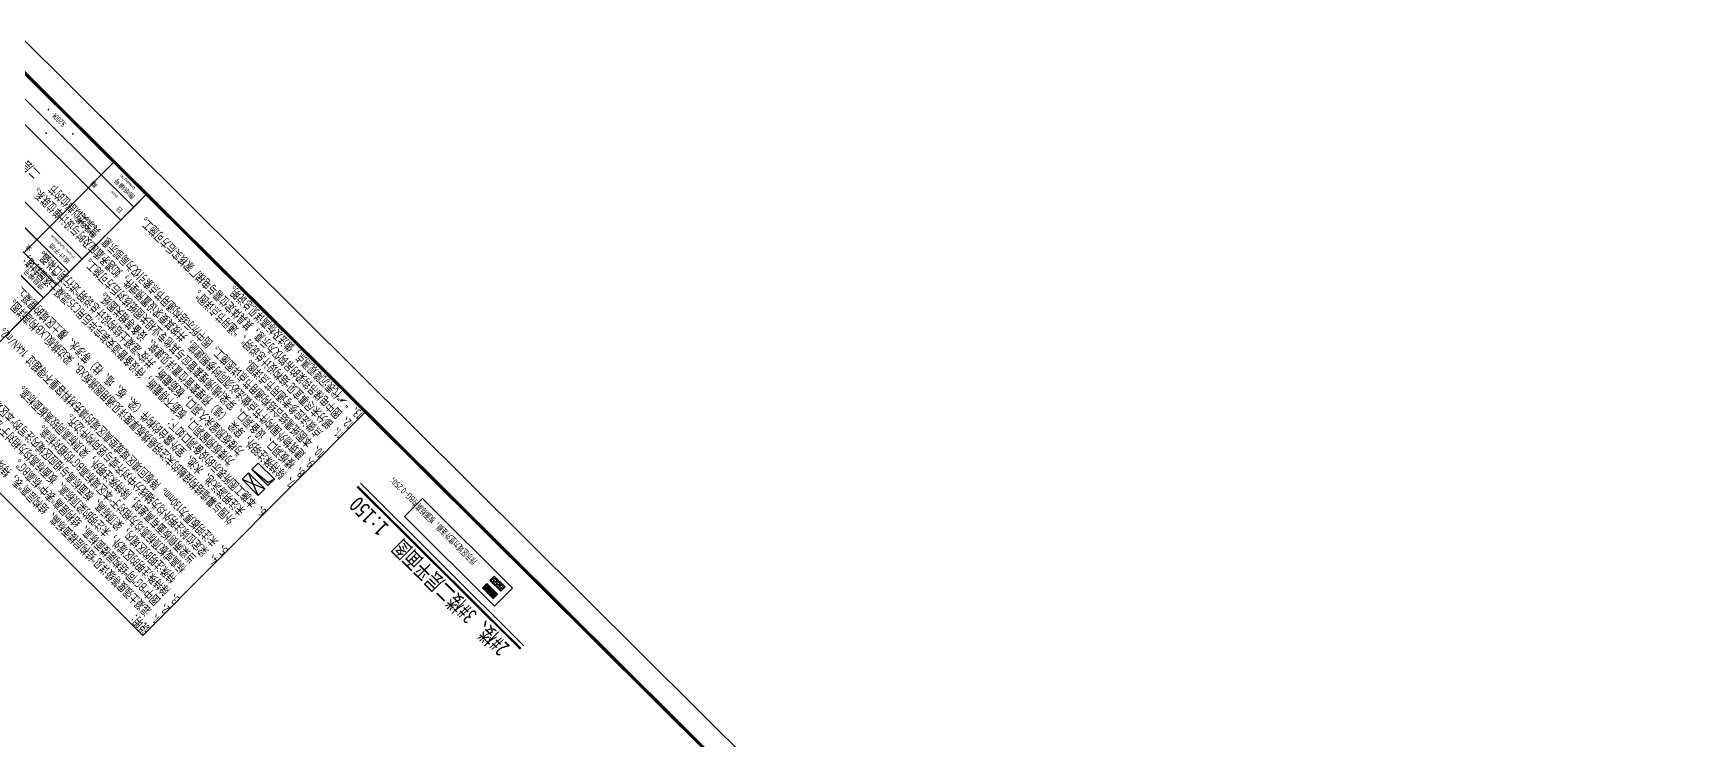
# Model space of a CAD drawing. Extents: x 517450926 to 520131079, y 3499134486 to 3500888201.
# Drawn here: x 518653991 to 518761763, y 3500193493 to 3500239832 of the extents above; entities that cross this region are included whole.
import ezdxf
from ezdxf.enums import TextEntityAlignment as Align

# ---------------------------------------------------------------- set-up
doc = ezdxf.new("R2010")
doc.units = 0
doc.header["$LTSCALE"] = 1000
doc.header["$MEASUREMENT"] = 0
doc.layers.get('0').update_dxf_attribs({"linetype": 'CONTINUOUS'})
for name, color, linetype in [('__覆盖_S-plan-20-模板施工说明_TEN259BT_设计区$0$S_PLAN_TEXT', 7, 'CONTINUOUS'), ('C-SHET-SHET', 144, 'CONTINUOUS'), ('S_PLAN_HACH', 254, 'CONTINUOUS'), ('S_PLAN_TEXT', 7, 'CONTINUOUS'), ('XD-NAME-DRWN', 91, 'CONTINUOUS')]:
    doc.layers.add(name, color=color, linetype=linetype)
for name, color, linetype, plot in [('S_POST_OTHE', 110, 'CONTINUOUS', False), ('S_POST_OTHER_TPLT', 8, 'CONTINUOUS', False), ('内框', 8, 'CONTINUOUS', False)]:
    doc.layers.add(name, color=color, linetype=linetype, plot=plot)
doc.styles.get("Standard").update_dxf_attribs({"font": 'Tssdeng.shx', "bigfont": 'Tssdchn.shx'})
doc.styles.add('STYLEP4', font='GOTHIC.TTF')
doc.styles.add('TH-STYLE1', font='Tssdeng.shx', dxfattribs={"width": 0.7, "bigfont": 'Tssdchn.shx'})
doc.styles.add('TH-STYLE2', font='STXIHEI.TTF', dxfattribs={"width": 0.8})
doc.styles.add('TH-STYLE3', font='tssdeng.shx', dxfattribs={"width": 0.7, "bigfont": 'tssdchn.shx'})
doc.styles.add('TSSD_Rein', font='Tssdeng.shx', dxfattribs={"width": 0.7, "bigfont": 'Tssdchn.shx'})
doc.styles.add('TuKuang', font='Tssdeng.shx', dxfattribs={"width": 1.1, "bigfont": 'Tssdchn.shx'})
doc.styles.add('黑体', font='simhei.ttf')

# ---------------------------------------------------------------- blocks, each defined once
blk = doc.blocks.new('THAPE_A1L2_inner')
at = {"layer": '内框'}
blk.add_lwpolyline([(0, 0), (1261, 0), (1261, 594), (0, 594)], close=True, dxfattribs=at)
at = {"layer": '内框', "const_width": 1.4}
blk.add_lwpolyline([(25, 584), (25, 10), (1251, 10), (1251, 584)], close=True, dxfattribs=at)
at = {"layer": '内框', "const_width": 0.5}
blk.add_lwpolyline([(1171, 584), (1171, 10)], dxfattribs=at)
at = {"layer": '内框', "style": '黑体', "width": 0.8}
blk.add_attdef('内框名称', (58.89, 599.29), '', height=8, dxfattribs=at)
blk = doc.blocks.new('SH_THAPE_A1L2')
for p, q in [((1191, 66), (1191, 58)), ((1191, 50), (1191, 58)), ((1191, 50), (1191, 26)), ((1191, 26), (1191, 18)), ((1191, 18), (1191, 10))]:
    blk.add_line(p, q)
for points in [[(0, 0), (1261, 0), (1261, 594), (0, 594)], [(1171, 74), (1171, 66), (1211, 66), (1211, 74)], [(1171, 66), (1171, 58), (1211, 58), (1211, 66)], [(1171, 58), (1171, 50), (1251, 50), (1251, 58)], [(1171, 50), (1171, 26), (1251, 26), (1251, 50)], [(1171, 26), (1171, 18), (1251, 18), (1251, 26)], [(1171, 18), (1171, 10), (1251, 10), (1251, 18)]]:
    blk.add_lwpolyline(points, close=True)
for points, const_width in [([(25, 584), (25, 10), (1251, 10), (1251, 584)], 1.4), ([(1251, 10), (1171, 10), (1171, 74), (1251, 74)], 0.5)]:
    blk.add_lwpolyline(points, close=True, dxfattribs=dict(const_width=const_width))
at = {"const_width": 0.5}
blk.add_lwpolyline([(1171, 584), (1171, 10)], dxfattribs=at)
for p in [(1221, 22), (1212.5, 14), (1212.5, 14), (1218.5, 14), (1223.5, 14), (1227.5, 14)]:
    blk.add_point(p)
at = {"style": 'TuKuang', "width": 1.1}
for s, p in [('项目编号', (1173.96, 69.98)), ('专         业', (1173.91, 61.99)), ('设计子项', (1173.96, 53.99)), ('图纸名称', (1173.82, 37.97)), ('日         期', (1173.22, 21.99)), ('图纸编号', (1173.84, 13.98))]:
    blk.add_text(s, height=2, dxfattribs=at).set_placement(p)
at = {"style": 'STYLEP4'}
for s, p in [('Porject No.', (1181, 68)), ('Discipline', (1181, 60)), ('Drawing Title', (1181, 36)), ('Date', (1181, 20)), ('Drawing No.', (1181, 12))]:
    blk.add_text(s, height=1.2, dxfattribs=at).set_placement(p, align=Align.MIDDLE)
at = {"style": 'STYLEP4', "width": 0.9}
blk.add_text('Project Subdivision', height=1.2, dxfattribs=at).set_placement((1181, 52), align=Align.MIDDLE)
blk.add_attdef('作废标记', text='', height=400).set_placement((658, 330.5), align=Align.MIDDLE_CENTER)

msp = doc.modelspace()

# ---------------------------------------------------------------- hatches: boundary and pattern name
at = {"layer": 'S_PLAN_HACH'}
h = msp.add_hatch(dxfattribs=at)
h.set_pattern_fill('ANSI31', color=0, scale=500, angle=90.000000001)
h.set_pattern_definition([(180.157292, (518843393.825, 3500345600.894), (0.171579, -62.499764), [])])
h.paths.add_polyline_path([(518684468.2026, 3500202994.46), (518683759.1573, 3500203699.6229), (518683477.0921, 3500203416.0048), (518684186.1374, 3500202710.8419)])
h = msp.add_hatch(dxfattribs=at)
h.set_pattern_fill('ANGLE', color=256, scale=500, angle=89.999999995)
h.set_pattern_definition([(135.15729, (518843393.82, 3500345600.9), (-96.9599, -97.49373), [100, -37.5]), (225.15729, (518843393.82, 3500345600.9), (97.49373, -96.9599), [100, -37.5])])
h.paths.add_polyline_path([(518684956.5793, 3500203485.5256), (518684247.534, 3500204190.6885), (518683965.4688, 3500203907.0704), (518684674.5141, 3500203201.9074)])
at = {"layer": 'S_PLAN_TEXT'}
msp.add_hatch(color=256, dxfattribs=at).paths.add_polyline_path([(518669829.5958, 3500210551.0727), (518669405.9157, 3500210337.7768), (518668342.9301, 3500211183.3899), (518669406.498, 3500210125.6456)])

# ---------------------------------------------------------------- linework, layer by layer
at = {"layer": '__覆盖_S-plan-20-模板施工说明_TEN259BT_设计区$0$S_PLAN_TEXT'}
msp.add_solid([(518674176.831, 3500215799.8721), (518674123.0923, 3500215638.7921), (518674679.6147, 3500215727.0123)], dxfattribs=at)
at = {"layer": 'S_PLAN_TEXT'}
for points in [[(518669829.5958, 3500210551.0727), (518668766.0278, 3500211608.8171), (518668342.9301, 3500211183.3899), (518669406.498, 3500210125.6456), (518669829.5958, 3500210551.0727), (518669405.9157, 3500210337.7768), (518668342.9301, 3500211183.3899)], [(518668771.8514, 3500209487.5048), (518669194.9492, 3500209912.932), (518668131.3812, 3500210970.6763), (518667708.2835, 3500210545.2492), (518668771.8514, 3500209487.5048), (518668131.3812, 3500210970.6763), (518667708.2835, 3500210545.2492), (518669194.9492, 3500209912.932)]]:
    msp.add_lwpolyline(points, dxfattribs=at)
for points in [[(518684468.2026, 3500202994.46), (518683759.1573, 3500203699.6229), (518683477.0921, 3500203416.0048), (518684186.1374, 3500202710.8419)], [(518684956.5793, 3500203485.5256), (518684247.534, 3500204190.6885), (518683965.4688, 3500203907.0704), (518684674.5141, 3500203201.9074)]]:
    msp.add_lwpolyline(points, close=True, dxfattribs=at)
at = {"layer": 'S_POST_OTHE'}
msp.add_lwpolyline([(518684267.4341, 3500202224.6572), (518678365.1745, 3500208094.5989), (518679536.0654, 3500209271.9363), (518685438.325, 3500203401.9946)], close=True, dxfattribs=at)
at = {"layer": 'S_POST_OTHER_TPLT'}
msp.add_lwpolyline([(518661213.3468, 3500200292.0095), (518646855.1792, 3500214571.5587), (518661452.0517, 3500229248.7967), (518675810.2193, 3500214969.2475)], close=True, dxfattribs=at)
at = {"layer": 'XD-NAME-DRWN', "const_width": 150}
msp.add_lwpolyline([(518685984.8622, 3500199413.2848), (518675267.4116, 3500210072.0518)], dxfattribs=at)
at = {"layer": 'XD-NAME-DRWN'}
msp.add_lwpolyline([(518686196.4111, 3500199625.9984), (518675478.9605, 3500210284.7654)], dxfattribs=at)

# ---------------------------------------------------------------- block references
at = {"layer": 'C-SHET-SHET', "xscale": 150, "yscale": 150, "zscale": 150, "rotation": 135.1572922948761}
msp.add_blockref('SH_THAPE_A1L2', (518787053.6051, 3500106450.4975), dxfattribs=at)
at = {"layer": '内框', "xscale": 150, "yscale": 150, "zscale": 150, "rotation": 135.1572922948763}
msp.add_blockref('THAPE_A1L2_inner', (518787053.6051, 3500106450.4975), dxfattribs=at)

# ---------------------------------------------------------------- texts
at = {"layer": 'C-SHET-SHET', "attachment_point": 5, "rotation": 135.157292295}
for s, insert, char_height, style in [('S2001', (518655711.1141, 3500234112.0914), 375, 'TH-STYLE1'), ('二层平面图', (518653172.5276, 3500231559.5283), 600, 'TH-STYLE2')]:
    msp.add_mtext(s, dxfattribs=dict(at, insert=insert, char_height=char_height, style=style))
at = {"layer": 'S_PLAN_TEXT', "width": 0.7}
for s, height, rotation, style, p in [('10、本图纸需结合结构通用节点详图施工。图中所示结构通用节点索引仅为局部示意，其余类似部位的节', 600, 135.15728976, 'TSSD_Rein', (518673165.8583, 3500212310.3276)), ('9、建筑物外围构件节点做法必须同时参照建施，并按其要求设置预埋件，如遇矛盾应及时与设计单位联系。', 600, 135.15728976, 'TSSD_Rein', (518672531.2117, 3500211672.1868)), ('12、图中电梯吊钩梁的吊钩仅为示意，其具体定位需与电梯厂家核实后方可施工。', 600, 135.15728976, 'TSSD_Rein', (518675069.7982, 3500214224.7499)), ('\u3000\u3000\u3000\u3000\u3000\u3000\u3000为楼板预留洞口，板筋不得截断，待设备管道安装完毕后用C35混凝土逐层封堵；', 600, 135.15728976, 'TSSD_Rein', (518669992.6251, 3500209119.6237)), ('\u3000\u3000\u3000\u3000\u3000\u3000\u3000为楼板预留永久洞口，板筋截断，并按“混凝土结构设计总说明”进行洞口补强。', 600, 135.15728976, 'TSSD_Rein', (518670627.2718, 3500209757.7645)), ('8、楼板洞口、设备洞口、穿梁(墙)预埋套管应与其他专业相关图纸核对后方可施工。', 600, 135.15728976, 'TSSD_Rein', (518671896.565, 3500211034.046)), ('13、“  ”代表沉降观测点，做法及标高详见总说明。 ', 600, 135.157287351, 'TSSD_Rein', (518675704.4448, 3500214862.8907)), ('11、部分未尽事宜见“结构设计总说明”、“通用节点详图”。', 600, 135.15728976, 'TSSD_Rein', (518674435.1516, 3500213586.6091)), ('7、除特殊注明外，穿梁 （墙）预埋套管位置详见建筑、设备等相关图纸。', 600, 135.15728976, 'TSSD_Rein', (518671261.9184, 3500210395.9052)), ('\u3000\u3000特殊注明的区域内，梁顶标高、板面标高与相应区域内注写的“本区域标高BG”相同；特殊注写的梁顶', 600, 135.15728976, 'TSSD_Rein', (518664280.8055, 3500203376.3566)), ('    点做法应参考通用节点详图。', 600, 135.15728976, 'TSSD_Rein', (518673800.5049, 3500212948.4684)), ('3、除特殊注明的区域外，未注明的梁顶标高、板面标高均为相对于“层高表标高BG”的相对标高。', 600, 135.15728976, 'TSSD_Rein', (518663646.1589, 3500202738.2159)), ('\u3000\u3000当梁两侧板面有高差时，除特殊注明外，梁顶标高同较高板面标高。', 600, 135.15728976, 'TSSD_Rein', (518665550.0987, 3500204652.6382)), ('1、混凝土强度等级详见“结构层楼面标高、结构层高”表，特殊构件混凝土强度等级详平面图。', 600, 135.15728976, 'TSSD_Rein', (518662376.8656, 3500201461.9343)), ('4、梁定位除注明外均为轴线分中对齐或与竖向构件边齐。', 600, 135.15728976, 'TSSD_Rein', (518666184.7454, 3500205290.779)), ('6、本施工图所表示的设备洞口如下：', 600, 135.15728976, 'TSSD_Rein', (518669357.9785, 3500208481.4829)), ('\u3000\u3000标高或板顶标高均为相对于“本区域标高BG”的相对标高。', 600, 135.15728976, 'TSSD_Rein', (518664915.4521, 3500204014.4974)), ('2、图中“BG”同“结构层楼面标高、结构层高”表中“标高BG”。', 600, 135.15728976, 'TSSD_Rein', (518663011.5122, 3500202100.0751)), ('               所示区域为室外连廊，板面标高为BG-0.250；', 420, 135.157288154, 'TH-STYLE3', (518685481.4467, 3500202949.6987)), ('说明：', 600, 135.15728976, 'TSSD_Rein', (518661742.219, 3500200823.7935))]:
    msp.add_text(s, height=height, rotation=rotation, dxfattribs=dict(at, style=style)).set_placement(p)
at = {"layer": 'S_PLAN_TEXT', "color": 6, "style": 'TSSD_Rein', "width": 0.7}
for s, p in [('    未注明游泳池、水池、室外露台的构件（梁、板、墙、柱）等涉水、覆土区域的混凝土抗渗等级P6。', (518668723.3319, 3500207843.3421)), ('\u3000\u3000外围与幕墙结构接触的未注明悬挑板厚度详见通用图挑板XB、梁边挑板LXB构造详图。', (518668088.6853, 3500207205.2013)), ('5、未注明板厚为130mm。降板回填区域或垫高区域的填充材料容重不得超过 14kN/m2。', (518666819.392, 3500205928.9198))]:
    msp.add_text(s, height=600, rotation=135.15728976, dxfattribs=at).set_placement(p)
at = {"layer": 'XD-NAME-DRWN', "insert": (518680013.6098, 3500204217.4542), "char_height": 1050, "width": 15794.561284, "attachment_point": 5, "rotation": 135.157292261, "style": 'TH-STYLE2'}
msp.add_mtext('{\\W0.7;2#楼、3#楼二层平面图}  1:150', dxfattribs=at)

doc.saveas('drawing.dxf')
